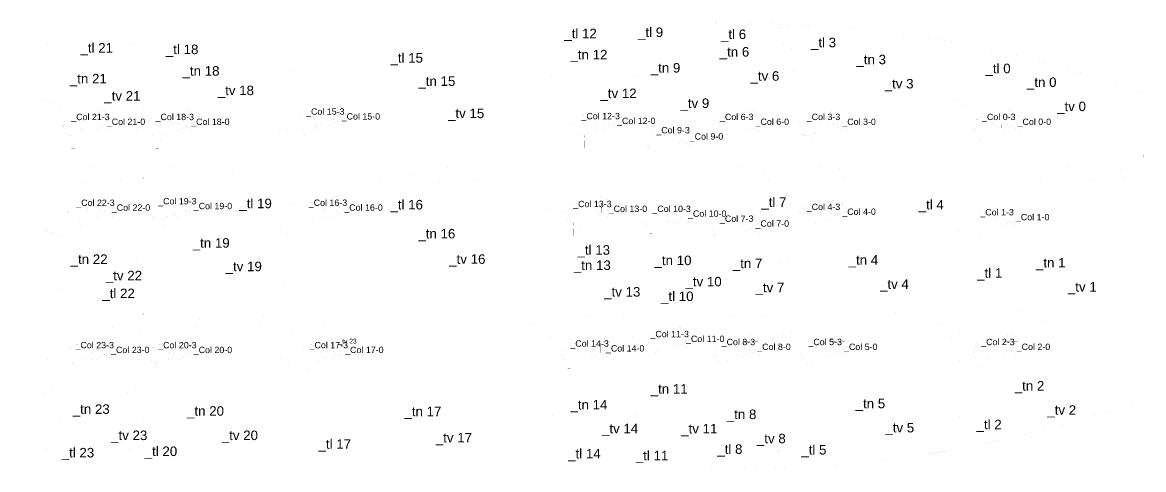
# Model space of a CAD drawing. Extents: x -36376 to 91054, y 83872 to 112073.
# Drawn here: x 20393 to 91054, y 83872 to 112073 of the extents above; entities that cross this region are included whole.
import ezdxf

# ---------------------------------------------------------------- set-up
doc = ezdxf.new("R2010")
doc.units = 0
doc.header["$MEASUREMENT"] = 0
doc.layers.add('Control objects', color=20, linetype='CONTINUOUS')
doc.layers.add('Omriss tanker', color=20, linetype='CONTINUOUS')
doc.styles.add('ARIAL', font='ARIAL.TTF', dxfattribs={"height": 12})

msp = doc.modelspace()

# ---------------------------------------------------------------- linework, layer by layer
at = {"layer": 'Control objects', "color": 42, "linetype": 'Continuous'}
for points in [[(40079, 105875, 1.21, 1.21, 0), (40079, 106503, 1.21, 1.21, 0), (39692, 106503, 1.21, 1.21, -0.884677), (40557, 106503, 1.21, 1.21, 0), (40170, 106503, 1.21, 1.21, 0), (40170, 105875, 1.21, 1.21, 0), (40770, 106199, 0, 0, 0), (40770, 105502, 1.21, 1.21, 0), (40125, 105850, 1.21, 1.21, 0), (39479, 105502, 0, 0, 0), (39479, 106199, 1.21, 1.21, 0)], [(25276, 105534, 1.21, 1.21, 0), (25276, 106163, 1.21, 1.21, 0), (24889, 106163, 1.21, 1.21, -0.884677), (25754, 106163, 1.21, 1.21, 0), (25367, 106163, 1.21, 1.21, 0), (25367, 105534, 1.21, 1.21, 0), (25967, 105858, 0, 0, 0), (25967, 105161, 1.21, 1.21, 0), (25322, 105510, 1.21, 1.21, 0), (24676, 105161, 0, 0, 0), (24676, 105858, 1.21, 1.21, 0)], [(30592, 105534, 1.21, 1.21, 0), (30592, 106163, 1.21, 1.21, 0), (30205, 106163, 1.21, 1.21, -0.884677), (31070, 106163, 1.21, 1.21, 0), (30683, 106163, 1.21, 1.21, 0), (30683, 105534, 1.21, 1.21, 0), (31283, 105858, 0, 0, 0), (31283, 105161, 1.21, 1.21, 0), (30637, 105510, 1.21, 1.21, 0), (29992, 105161, 0, 0, 0), (29992, 105858, 1.21, 1.21, 0)], [(57434, 105590, 1.21, 1.21, 0), (57434, 106218, 1.21, 1.21, 0), (57047, 106218, 1.21, 1.21, -0.884677), (57912, 106218, 1.21, 1.21, 0), (57525, 106218, 1.21, 1.21, 0), (57525, 105590, 1.21, 1.21, 0), (58125, 105914, 0, 0, 0), (58125, 105217, 1.21, 1.21, 0), (57479, 105566, 1.21, 1.21, 0), (56834, 105217, 0, 0, 0), (56834, 105914, 1.21, 1.21, 0)], [(66163, 105537, 1.21, 1.21, 0), (66163, 106165, 1.21, 1.21, 0), (65776, 106165, 1.21, 1.21, -0.884677), (66641, 106165, 1.21, 1.21, 0), (66254, 106165, 1.21, 1.21, 0), (66254, 105537, 1.21, 1.21, 0), (66854, 105861, 0, 0, 0), (66854, 105164, 1.21, 1.21, 0), (66209, 105512, 1.21, 1.21, 0), (65563, 105164, 0, 0, 0), (65563, 105861, 1.21, 1.21, 0)], [(71633, 105537, 1.21, 1.21, 0), (71633, 106165, 1.21, 1.21, 0), (71246, 106165, 1.21, 1.21, -0.884677), (72111, 106165, 1.21, 1.21, 0), (71724, 106165, 1.21, 1.21, 0), (71724, 105537, 1.21, 1.21, 0), (72324, 105861, 0, 0, 0), (72324, 105164, 1.21, 1.21, 0), (71679, 105512, 1.21, 1.21, 0), (71033, 105164, 0, 0, 0), (71033, 105861, 1.21, 1.21, 0)], [(82679, 105537, 1.21, 1.21, 0), (82679, 106165, 1.21, 1.21, 0), (82292, 106165, 1.21, 1.21, -0.884677), (83157, 106165, 1.21, 1.21, 0), (82770, 106165, 1.21, 1.21, 0), (82770, 105537, 1.21, 1.21, 0), (83370, 105861, 0, 0, 0), (83370, 105164, 1.21, 1.21, 0), (82724, 105512, 1.21, 1.21, 0), (82079, 105164, 0, 0, 0), (82079, 105861, 1.21, 1.21, 0)], [(62019, 104610, 1.21, 1.21, 0), (62019, 105238, 1.21, 1.21, 0), (61631, 105238, 1.21, 1.21, -0.884677), (62496, 105238, 1.21, 1.21, 0), (62109, 105238, 1.21, 1.21, 0), (62109, 104610, 1.21, 1.21, 0), (62709, 104934, 0, 0, 0), (62709, 104237, 1.21, 1.21, 0), (62064, 104585, 1.21, 1.21, 0), (61418, 104237, 0, 0, 0), (61418, 104934, 1.21, 1.21, 0)], [(25592, 100124, 1.21, 1.21, 0), (25592, 100752, 1.21, 1.21, 0), (25205, 100752, 1.21, 1.21, -0.884677), (26070, 100752, 1.21, 1.21, 0), (25682, 100752, 1.21, 1.21, 0), (25682, 100124, 1.21, 1.21, 0), (26283, 100448, 0, 0, 0), (26283, 99751, 1.21, 1.21, 0), (25637, 100100, 1.21, 1.21, 0), (24992, 99751, 0, 0, 0), (24992, 100448, 1.21, 1.21, 0)], [(30756, 100221, 1.21, 1.21, 0), (30756, 100849, 1.21, 1.21, 0), (30369, 100849, 1.21, 1.21, -0.884677), (31234, 100849, 1.21, 1.21, 0), (30847, 100849, 1.21, 1.21, 0), (30847, 100221, 1.21, 1.21, 0), (31447, 100545, 0, 0, 0), (31447, 99848, 1.21, 1.21, 0), (30801, 100197, 1.21, 1.21, 0), (30156, 99848, 0, 0, 0), (30156, 100545, 1.21, 1.21, 0)], [(40246, 100127, 1.21, 1.21, 0), (40246, 100756, 1.21, 1.21, 0), (39859, 100756, 1.21, 1.21, -0.884677), (40724, 100756, 1.21, 1.21, 0), (40336, 100756, 1.21, 1.21, 0), (40336, 100127, 1.21, 1.21, 0), (40937, 100451, 0, 0, 0), (40937, 99755, 1.21, 1.21, 0), (40291, 100103, 1.21, 1.21, 0), (39646, 99755, 0, 0, 0), (39646, 100451, 1.21, 1.21, 0)], [(56911, 100046, 1.21, 1.21, 0), (56911, 100675, 1.21, 1.21, 0), (56524, 100675, 1.21, 1.21, -0.884677), (57389, 100675, 1.21, 1.21, 0), (57001, 100675, 1.21, 1.21, 0), (57001, 100046, 1.21, 1.21, 0), (57602, 100370, 0, 0, 0), (57602, 99673, 1.21, 1.21, 0), (56956, 100022, 1.21, 1.21, 0), (56311, 99673, 0, 0, 0), (56311, 100370, 1.21, 1.21, 0)], [(61907, 99740, 1.21, 1.21, 0), (61907, 100369, 1.21, 1.21, 0), (61519, 100369, 1.21, 1.21, -0.884677), (62384, 100369, 1.21, 1.21, 0), (61997, 100369, 1.21, 1.21, 0), (61997, 99740, 1.21, 1.21, 0), (62597, 100064, 0, 0, 0), (62597, 99367, 1.21, 1.21, 0), (61952, 99716, 1.21, 1.21, 0), (61306, 99367, 0, 0, 0), (61306, 100064, 1.21, 1.21, 0)], [(71633, 99864, 1.21, 1.21, 0), (71633, 100492, 1.21, 1.21, 0), (71246, 100492, 1.21, 1.21, -0.884677), (72111, 100492, 1.21, 1.21, 0), (71724, 100492, 1.21, 1.21, 0), (71724, 99864, 1.21, 1.21, 0), (72324, 100188, 0, 0, 0), (72324, 99491, 1.21, 1.21, 0), (71679, 99839, 1.21, 1.21, 0), (71033, 99491, 0, 0, 0), (71033, 100188, 1.21, 1.21, 0)], [(82573, 99525, 1.21, 1.21, 0), (82573, 100153, 1.21, 1.21, 0), (82186, 100153, 1.21, 1.21, -0.884677), (83051, 100153, 1.21, 1.21, 0), (82664, 100153, 1.21, 1.21, 0), (82664, 99525, 1.21, 1.21, 0), (83264, 99849, 0, 0, 0), (83264, 99152, 1.21, 1.21, 0), (82619, 99500, 1.21, 1.21, 0), (81973, 99152, 0, 0, 0), (81973, 99849, 1.21, 1.21, 0)], [(66163, 99119, 1.21, 1.21, 0), (66163, 99747, 1.21, 1.21, 0), (65776, 99747, 1.21, 1.21, -0.884677), (66641, 99747, 1.21, 1.21, 0), (66254, 99747, 1.21, 1.21, 0), (66254, 99119, 1.21, 1.21, 0), (66854, 99443, 0, 0, 0), (66854, 98746, 1.21, 1.21, 0), (66209, 99094, 1.21, 1.21, 0), (65563, 98746, 0, 0, 0), (65563, 99443, 1.21, 1.21, 0)], [(61781, 91844, 1.21, 1.21, 0), (61781, 92472, 1.21, 1.21, 0), (61394, 92472, 1.21, 1.21, -0.884677), (62259, 92472, 1.21, 1.21, 0), (61872, 92472, 1.21, 1.21, 0), (61872, 91844, 1.21, 1.21, 0), (62472, 92168, 0, 0, 0), (62472, 91471, 1.21, 1.21, 0), (61826, 91820, 1.21, 1.21, 0), (61181, 91471, 0, 0, 0), (61181, 92168, 1.21, 1.21, 0)], [(25546, 91146, 1.21, 1.21, 0), (25546, 91775, 1.21, 1.21, 0), (25159, 91775, 1.21, 1.21, -0.884677), (26024, 91775, 1.21, 1.21, 0), (25637, 91775, 1.21, 1.21, 0), (25637, 91146, 1.21, 1.21, 0), (26237, 91470, 0, 0, 0), (26237, 90773, 1.21, 1.21, 0), (25591, 91122, 1.21, 1.21, 0), (24946, 90773, 0, 0, 0), (24946, 91470, 1.21, 1.21, 0)], [(30756, 91146, 1.21, 1.21, 0), (30756, 91775, 1.21, 1.21, 0), (30369, 91775, 1.21, 1.21, -0.884677), (31234, 91775, 1.21, 1.21, 0), (30847, 91775, 1.21, 1.21, 0), (30847, 91146, 1.21, 1.21, 0), (31447, 91470, 0, 0, 0), (31447, 90773, 1.21, 1.21, 0), (30801, 91122, 1.21, 1.21, 0), (30156, 90773, 0, 0, 0), (30156, 91470, 1.21, 1.21, 0)], [(40298, 91146, 1.21, 1.21, 0), (40298, 91775, 1.21, 1.21, 0), (39911, 91775, 1.21, 1.21, -0.884677), (40776, 91775, 1.21, 1.21, 0), (40389, 91775, 1.21, 1.21, 0), (40389, 91146, 1.21, 1.21, 0), (40989, 91470, 0, 0, 0), (40989, 90773, 1.21, 1.21, 0), (40343, 91122, 1.21, 1.21, 0), (39698, 90773, 0, 0, 0), (39698, 91470, 1.21, 1.21, 0)], [(56736, 91247, 1.21, 1.21, 0), (56736, 91875, 1.21, 1.21, 0), (56349, 91875, 1.21, 1.21, -0.884677), (57214, 91875, 1.21, 1.21, 0), (56827, 91875, 1.21, 1.21, 0), (56827, 91247, 1.21, 1.21, 0), (57427, 91571, 0, 0, 0), (57427, 90874, 1.21, 1.21, 0), (56782, 91222, 1.21, 1.21, 0), (56136, 90874, 0, 0, 0), (56136, 91571, 1.21, 1.21, 0)], [(66269, 91343, 1.21, 1.21, 0), (66269, 91971, 1.21, 1.21, 0), (65882, 91971, 1.21, 1.21, -0.884677), (66747, 91971, 1.21, 1.21, 0), (66360, 91971, 1.21, 1.21, 0), (66360, 91343, 1.21, 1.21, 0), (66960, 91667, 0, 0, 0), (66960, 90970, 1.21, 1.21, 0), (66314, 91318, 1.21, 1.21, 0), (65669, 90970, 0, 0, 0), (65669, 91667, 1.21, 1.21, 0)], [(71739, 91343, 1.21, 1.21, 0), (71739, 91971, 1.21, 1.21, 0), (71352, 91971, 1.21, 1.21, -0.884677), (72217, 91971, 1.21, 1.21, 0), (71830, 91971, 1.21, 1.21, 0), (71830, 91343, 1.21, 1.21, 0), (72430, 91667, 0, 0, 0), (72430, 90970, 1.21, 1.21, 0), (71784, 91318, 1.21, 1.21, 0), (71139, 90970, 0, 0, 0), (71139, 91667, 1.21, 1.21, 0)], [(82626, 91343, 1.21, 1.21, 0), (82626, 91971, 1.21, 1.21, 0), (82239, 91971, 1.21, 1.21, -0.884677), (83104, 91971, 1.21, 1.21, 0), (82717, 91971, 1.21, 1.21, 0), (82717, 91343, 1.21, 1.21, 0), (83317, 91667, 0, 0, 0), (83317, 90970, 1.21, 1.21, 0), (82672, 91318, 1.21, 1.21, 0), (82026, 90970, 0, 0, 0), (82026, 91667, 1.21, 1.21, 0)]]:
    msp.add_lwpolyline(points, format="xyseb", close=True, dxfattribs=at)
at = {"layer": 'Control objects', "linetype": 'Continuous', "const_width": 0.9}
for points in [[(24676, 105404), (24676, 105616), (24537, 105616), (24325, 105793), (24325, 105616), (24185, 105616, 1.926208), (23470, 104904), (23470, 104767), (23292, 104555), (23470, 104555), (23470, 104100), (23681, 104100), (23681, 104553), (23857, 104553), (23681, 104766), (23681, 104903, 0.315826), (24185, 105404), (24323, 105404), (24323, 105228), (24535, 105404)], [(29992, 105404), (29992, 105616), (29853, 105616), (29641, 105793), (29641, 105616), (29501, 105616, 1.926208), (28786, 104904), (28786, 104767), (28608, 104555), (28786, 104555), (28786, 104100), (28997, 104100), (28997, 104553), (29173, 104553), (28997, 104766), (28997, 104903, 0.315826), (29501, 105404), (29639, 105404), (29639, 105228), (29851, 105404)], [(39479, 105744), (39479, 105956), (39340, 105956), (39128, 106133), (39128, 105956), (38988, 105956, 1.926208), (38273, 105244), (38273, 105108), (38095, 104895), (38273, 104895), (38273, 104441), (38484, 104441), (38484, 104894), (38660, 104894), (38484, 105106), (38484, 105243, 0.315826), (38988, 105744), (39126, 105744), (39126, 105569), (39338, 105744)], [(56834, 105460), (56834, 105671), (56695, 105671), (56482, 105849), (56482, 105671), (56343, 105671, 1.926208), (55628, 104959), (55628, 104823), (55450, 104611), (55628, 104611), (55628, 104156), (55839, 104156), (55839, 104609), (56015, 104609), (55839, 104822), (55839, 104959, 0.315826), (56343, 105460), (56481, 105460), (56481, 105284), (56693, 105460)], [(65563, 105407), (65563, 105618), (65424, 105618), (65212, 105796), (65212, 105618), (65072, 105618, 1.926208), (64357, 104906), (64357, 104770), (64179, 104558), (64357, 104558), (64357, 104103), (64568, 104103), (64568, 104556), (64744, 104556), (64568, 104768), (64568, 104906, 0.315826), (65072, 105407), (65210, 105407), (65210, 105231), (65422, 105407)], [(71033, 105407), (71033, 105618), (70894, 105618), (70682, 105796), (70682, 105618), (70542, 105618, 1.926208), (69827, 104906), (69827, 104770), (69649, 104558), (69827, 104558), (69827, 104103), (70038, 104103), (70038, 104556), (70214, 104556), (70038, 104768), (70038, 104906, 0.315826), (70542, 105407), (70680, 105407), (70680, 105231), (70892, 105407)], [(82079, 105407), (82079, 105618), (81940, 105618), (81727, 105796), (81727, 105618), (81588, 105618, 1.926208), (80873, 104906), (80873, 104770), (80695, 104558), (80873, 104558), (80873, 104103), (81084, 104103), (81084, 104556), (81260, 104556), (81084, 104768), (81084, 104906, 0.315826), (81588, 105407), (81726, 105407), (81726, 105231), (81938, 105407)], [(61418, 104480), (61418, 104691), (61279, 104691), (61067, 104869), (61067, 104691), (60928, 104691, 1.926208), (60212, 103979), (60212, 103843), (60035, 103631), (60212, 103631), (60212, 103176), (60424, 103176), (60424, 103629), (60599, 103629), (60424, 103841), (60424, 103979, 0.315826), (60928, 104480), (61065, 104480), (61065, 104304), (61278, 104480)], [(24992, 99994), (24992, 100205), (24852, 100205), (24640, 100383), (24640, 100205), (24501, 100205, 1.926208), (23785, 99493), (23785, 99357), (23608, 99145), (23785, 99145), (23785, 98690), (23997, 98690), (23997, 99143), (24172, 99143), (23997, 99355), (23997, 99493, 0.315826), (24501, 99994), (24638, 99994), (24638, 99818), (24851, 99994)], [(30156, 100091), (30156, 100303), (30017, 100303), (29804, 100480), (29804, 100303), (29665, 100303, 1.926208), (28950, 99590), (28950, 99454), (28772, 99242), (28950, 99242), (28950, 98787), (29161, 98787), (29161, 99240), (29337, 99240), (29161, 99453), (29161, 99590, 0.315826), (29665, 100091), (29803, 100091), (29803, 99915), (30015, 100091)], [(39646, 99997), (39646, 100209), (39506, 100209), (39294, 100386), (39294, 100209), (39155, 100209, 1.926208), (38439, 99497), (38439, 99360), (38262, 99148), (38439, 99148), (38439, 98693), (38651, 98693), (38651, 99146), (38826, 99146), (38651, 99359), (38651, 99496, 0.315826), (39155, 99997), (39292, 99997), (39292, 99822), (39505, 99997)], [(56311, 99916), (56311, 100128), (56171, 100128), (55959, 100305), (55959, 100128), (55820, 100128, 1.926208), (55104, 99416), (55104, 99279), (54927, 99067), (55104, 99067), (55104, 98612), (55316, 98612), (55316, 99065), (55491, 99065), (55316, 99278), (55316, 99415, 0.315826), (55820, 99916), (55957, 99916), (55957, 99741), (56170, 99916)], [(71033, 99734), (71033, 99945), (70894, 99945), (70682, 100123), (70682, 99945), (70542, 99945, 1.926208), (69827, 99233), (69827, 99097), (69649, 98885), (69827, 98885), (69827, 98430), (70038, 98430), (70038, 98883), (70214, 98883), (70038, 99095), (70038, 99233, 0.315826), (70542, 99734), (70680, 99734), (70680, 99558), (70892, 99734)], [(61306, 99610), (61306, 99822), (61167, 99822), (60955, 99999), (60955, 99822), (60816, 99822, 1.926208), (60100, 99110), (60100, 98973), (59923, 98761), (60100, 98761), (60100, 98306), (60312, 98306), (60312, 98759), (60487, 98759), (60312, 98972), (60312, 99109, 0.315826), (60816, 99610), (60953, 99610), (60953, 99434), (61165, 99610)], [(65563, 98988), (65563, 99200), (65424, 99200), (65212, 99377), (65212, 99200), (65072, 99200, 1.926208), (64357, 98488), (64357, 98352), (64179, 98139), (64357, 98139), (64357, 97685), (64568, 97685), (64568, 98137), (64744, 98137), (64568, 98350), (64568, 98487, 0.315826), (65072, 98988), (65210, 98988), (65210, 98813), (65422, 98988)], [(81973, 99394), (81973, 99606), (81834, 99606), (81622, 99783), (81622, 99606), (81482, 99606, 1.926208), (80767, 98894), (80767, 98758), (80589, 98545), (80767, 98545), (80767, 98091), (80978, 98091), (80978, 98544), (81154, 98544), (80978, 98756), (80978, 98893, 0.315826), (81482, 99394), (81620, 99394), (81620, 99219), (81832, 99394)], [(61181, 91714), (61181, 91926), (61042, 91926), (60829, 92103), (60829, 91926), (60690, 91926, 1.926208), (59975, 91213), (59975, 91077), (59797, 90865), (59975, 90865), (59975, 90410), (60186, 90410), (60186, 90863), (60362, 90863), (60186, 91076), (60186, 91213, 0.315826), (60690, 91714), (60828, 91714), (60828, 91538), (61040, 91714)], [(65669, 91212), (65669, 91424), (65530, 91424), (65317, 91601), (65317, 91424), (65178, 91424, 1.926208), (64463, 90712), (64463, 90576), (64285, 90363), (64463, 90363), (64463, 89909), (64674, 89909), (64674, 90361), (64850, 90361), (64674, 90574), (64674, 90711, 0.315826), (65178, 91212), (65316, 91212), (65316, 91037), (65528, 91212)], [(71139, 91212), (71139, 91424), (71000, 91424), (70787, 91601), (70787, 91424), (70648, 91424, 1.926208), (69933, 90712), (69933, 90576), (69755, 90363), (69933, 90363), (69933, 89909), (70144, 89909), (70144, 90361), (70320, 90361), (70144, 90574), (70144, 90711, 0.315826), (70648, 91212), (70786, 91212), (70786, 91037), (70998, 91212)], [(82026, 91212), (82026, 91424), (81887, 91424), (81675, 91601), (81675, 91424), (81535, 91424, 1.926208), (80820, 90712), (80820, 90576), (80642, 90363), (80820, 90363), (80820, 89909), (81031, 89909), (81031, 90361), (81207, 90361), (81031, 90574), (81031, 90711, 0.315826), (81535, 91212), (81673, 91212), (81673, 91037), (81885, 91212)], [(24946, 91016), (24946, 91228), (24807, 91228), (24594, 91405), (24594, 91228), (24455, 91228, 1.926208), (23740, 90516), (23740, 90379), (23562, 90167), (23740, 90167), (23740, 89712), (23951, 89712), (23951, 90165), (24127, 90165), (23951, 90378), (23951, 90515, 0.315826), (24455, 91016), (24593, 91016), (24593, 90841), (24805, 91016)], [(30156, 91016), (30156, 91228), (30017, 91228), (29804, 91405), (29804, 91228), (29665, 91228, 1.926208), (28950, 90516), (28950, 90379), (28772, 90167), (28950, 90167), (28950, 89712), (29161, 89712), (29161, 90165), (29337, 90165), (29161, 90378), (29161, 90515, 0.315826), (29665, 91016), (29803, 91016), (29803, 90841), (30015, 91016)], [(39698, 91016), (39698, 91228), (39559, 91228), (39346, 91405), (39346, 91228), (39207, 91228, 1.926208), (38492, 90516), (38492, 90379), (38314, 90167), (38492, 90167), (38492, 89712), (38703, 89712), (38703, 90165), (38879, 90165), (38703, 90378), (38703, 90515, 0.315826), (39207, 91016), (39345, 91016), (39345, 90841), (39557, 91016)], [(56136, 91117), (56136, 91328), (55997, 91328), (55785, 91506), (55785, 91328), (55646, 91328, 1.926208), (54930, 90616), (54930, 90480), (54752, 90268), (54930, 90268), (54930, 89813), (55142, 89813), (55142, 90266), (55317, 90266), (55142, 90478), (55142, 90616, 0.315826), (55646, 91117), (55783, 91117), (55783, 90941), (55995, 91117)]]:
    msp.add_lwpolyline(points, format="xyb", close=True, dxfattribs=at)
at = {"layer": 'Control objects', "linetype": 'Continuous'}
for points, const_width in [([(23576, 104100), (23576, 102738)], 0.6), ([(28891, 104100), (28891, 102738)], 0.6), ([(38379, 104441), (38379, 103079)], 0.6), ([(55733, 104156), (55733, 102794)], 0.6), ([(64463, 104103), (64463, 102741)], 0.6), ([(69933, 104103), (69933, 102741)], 0.6), ([(80978, 104103), (80978, 102741)], 0.6), ([(60318, 103176), (60318, 102495)], 0.6), ([(23891, 98690), (23891, 97328)], 0.6), ([(29055, 98787), (29055, 97425)], 0.6), ([(38545, 98693), (38545, 97332)], 0.6), ([(55210, 98612), (55210, 97251)], 0.6), ([(60206, 98306), (60206, 97625)], 0.3), ([(69933, 98430), (69933, 97068)], 0.6), ([(64463, 97685), (64463, 96323)], 0.6), ([(80873, 98091), (80873, 96729)], 0.6), ([(55036, 89813), (55036, 88451)], 0.6), ([(60080, 90410), (60080, 89592)], 0.6), ([(64568, 89909), (64568, 88547)], 0.6), ([(70038, 89909), (70038, 88547)], 0.6), ([(80926, 89909), (80926, 88547)], 0.6), ([(23845, 89712), (23845, 88351)], 0.6), ([(29055, 89712), (29055, 88351)], 0.6), ([(38597, 89712), (38597, 88351)], 0.6)]:
    msp.add_lwpolyline(points, close=True, dxfattribs=dict(at, const_width=const_width))
at = {"layer": 'Omriss tanker', "linetype": 'Continuous', "const_width": 0.3}
for points in [[(19313, 103097), (20648, 103097), (21248, 101947), (22818, 101947), (22818, 103197), (21668, 103747), (21668, 104972), (22818, 105522), (22818, 106747), (21668, 107297), (21668, 108522), (22818, 109072), (22818, 110297), (21668, 110847), (21668, 112072), (21668, 112072), (4618, 112072)], [(19313, 92847), (20648, 92847), (21248, 93997), (22818, 93997), (22818, 95147), (21668, 95697), (21668, 96847), (22818, 97397), (22818, 98260), (22818, 98547), (21668, 99097), (21668, 100247), (22818, 100797), (22818, 101947), (22818, 101947), (21248, 101947), (20648, 103097), (19313, 103097)], [(59861, 101947), (58488, 101947), (57888, 103097), (56553, 103097), (55953, 101947), (54618, 101947), (54618, 100797), (53468, 100247), (53468, 99097), (54618, 98547), (54618, 97397), (53468, 96847), (53468, 95697), (54618, 95147), (54618, 93997), (55953, 93997), (56553, 92847), (57888, 92847), (58488, 93997), (59828, 93997), (59828, 95132), (58678, 95697), (58678, 96847), (59828, 97347), (59828, 98547), (58678, 99097), (58678, 100247), (59828, 100797), (59823, 101947)]]:
    msp.add_lwpolyline(points, dxfattribs=at)
for points in [[(26878, 112072), (21668, 112072), (21668, 110847), (22818, 110297), (22818, 109072), (21668, 108522), (21668, 107297), (22818, 106747), (22818, 105522), (21668, 104972), (21668, 103747), (22818, 103197), (22818, 101947), (24153, 101947), (24753, 103097), (26088, 103097), (26688, 101947), (28023, 101947), (28028, 103197), (26878, 103747), (26878, 104972), (28028, 105522), (28028, 106747), (26878, 107297), (26878, 108522), (28028, 109072), (28028, 110297), (26878, 110847)], [(36418, 112072), (26878, 112072), (26878, 110847), (28028, 110297), (28028, 109072), (26878, 108522), (26878, 107297), (28028, 106747), (28028, 105522), (26878, 104972), (26878, 103747), (28028, 103197), (28023, 101947), (29363, 101947), (29963, 103097), (31298, 103097), (31898, 101947), (33233, 101947), (33833, 103097), (35168, 103097), (35768, 101947), (37568, 101947), (37568, 103197), (36418, 103747), (36418, 104972), (37568, 105522), (37568, 106747), (36418, 107297), (36418, 108522), (37568, 109072), (37568, 110297), (36418, 110847)], [(53468, 112072), (36418, 112072), (36418, 110847), (37568, 110297), (37568, 109072), (36418, 108522), (36418, 107297), (37568, 106747), (37568, 105522), (36418, 104972), (36418, 103747), (37568, 103197), (37568, 101947), (38903, 101947), (39503, 103097), (40838, 103097), (41438, 101947), (42773, 101947), (43373, 103097), (44708, 103097), (45308, 101947), (46643, 101947), (47243, 103097), (48578, 103097), (49178, 101947), (50513, 101947), (51113, 103097), (52448, 103097), (53048, 101947), (54618, 101947), (54618, 103197), (53468, 103747), (53468, 104972), (54618, 105522), (54618, 106747), (53468, 107297), (53468, 108522), (54618, 109072), (54618, 110297), (53468, 110847), (53468, 112072)], [(58678, 112072), (57798, 112072), (56263, 112072), (54749, 112072), (53468, 112072), (53468, 110847), (54618, 110297), (54618, 109072), (53468, 108522), (53468, 107297), (54618, 106747), (54618, 105522), (53468, 104972), (53468, 103747), (54618, 103197), (54618, 101947), (55953, 101947), (56553, 103097), (57888, 103097), (58488, 101947), (59823, 101947), (59828, 103197), (58678, 103747), (58678, 104972), (59828, 105522), (59828, 106747), (58678, 107297), (58678, 108522), (59828, 109072), (59828, 110297), (58678, 110847), (58678, 112072)], [(63134, 112072), (58678, 112072), (58678, 110847), (59828, 110297), (59828, 109072), (58678, 108522), (58678, 107297), (59828, 106747), (59828, 105522), (58678, 104972), (58678, 103747), (59828, 103197), (59823, 101947), (63134, 101947), (63134, 112072)], [(68075, 111966), (67620, 111984), (66735, 112011), (65851, 112038), (64979, 112055), (63705, 112072), (63705, 112072), (63705, 101950), (65005, 101950), (65605, 103100), (66905, 103100), (67505, 101950), (69175, 101950), (69175, 103200), (68025, 103750), (68025, 104975), (69175, 105525), (69175, 106750), (68025, 107300), (68025, 108525), (69175, 109075), (69175, 110300), (68025, 110850), (68075, 111966)], [(80115, 110613), (79221, 110785), (78042, 110993), (76854, 111181), (75692, 111346), (73988, 111555), (72279, 111716), (71107, 111804), (70511, 111845), (69864, 111882), (69045, 111924), (68075, 111966), (68025, 110850), (69175, 110300), (69175, 109075), (68025, 108525), (68025, 107300), (69175, 106750), (69175, 105525), (68025, 104975), (68025, 103750), (69175, 103200), (69175, 101950), (70175, 101950), (70725, 103100), (71775, 103100), (72325, 101950), (73375, 101950), (73925, 103100), (74975, 103100), (75525, 101950), (76575, 101950), (77125, 103100), (78175, 103100), (78725, 101950), (80115, 101950), (80115, 103200), (78965, 103750), (78965, 104975), (80115, 105525), (80115, 106750), (78965, 107300), (78965, 108525), (80115, 109075), (80115, 110613)], [(91039, 107692), (90504, 107867), (89350, 108226), (88763, 108400), (87552, 108752), (86928, 108930), (86280, 109109), (85632, 109289), (85017, 109453), (84401, 109617), (83221, 109918), (82646, 110055), (81504, 110319), (80958, 110445), (80115, 110613), (80115, 109075), (78965, 108525), (78965, 107300), (80115, 106750), (80115, 105525), (78965, 104975), (78965, 103750), (80115, 103200), (80115, 101950), (81215, 101950), (81765, 103100), (82865, 103100), (83415, 101950), (84515, 101950), (85065, 103100), (86165, 103100), (86715, 101950), (87815, 101950), (88365, 103100), (89465, 103100), (90015, 101950), (91054, 101950), (91039, 107692)], [(28023, 101947), (26688, 101947), (26088, 103097), (24753, 103097), (24153, 101947), (22818, 101947), (22818, 100797), (21668, 100247), (21668, 99097), (22818, 98552), (22818, 97397), (21668, 96847), (21668, 95697), (22818, 95147), (22818, 93997), (24153, 93997), (24753, 92847), (26088, 92847), (26688, 93997), (28028, 93997), (28028, 95147), (26878, 95697), (26878, 96847), (28028, 97347), (28028, 98547), (26878, 99097), (26878, 100247), (28028, 100797), (28028, 101947)], [(37568, 101947), (35768, 101947), (35168, 103097), (33833, 103097), (33233, 101947), (31898, 101947), (31298, 103097), (29963, 103097), (29363, 101947), (28028, 101947), (28028, 100797), (26878, 100247), (26878, 99097), (28028, 98547), (28028, 97397), (26878, 96847), (26878, 95697), (28028, 95147), (28028, 93997), (29363, 93997), (29963, 92847), (31298, 92847), (31898, 93997), (33233, 93997), (33833, 92847), (35168, 92847), (35768, 93997), (37568, 93997), (37568, 95147), (36418, 95697), (36418, 96847), (37568, 97347), (37568, 98547), (36418, 99097), (36418, 100247), (37568, 100797), (37568, 101947)], [(54618, 101947), (53048, 101947), (52448, 103097), (51113, 103097), (50513, 101947), (49178, 101947), (48578, 103097), (47243, 103097), (46643, 101947), (45308, 101947), (44708, 103097), (43373, 103097), (42773, 101947), (41438, 101947), (40838, 103097), (39503, 103097), (38903, 101947), (37568, 101947), (37568, 100797), (36418, 100247), (36418, 99097), (37568, 98547), (37568, 97347), (36418, 96847), (36418, 95697), (37568, 95147), (37568, 93997), (38903, 93997), (39503, 92847), (40838, 92847), (41438, 93997), (42773, 93997), (43373, 92847), (44708, 92847), (45308, 93997), (46643, 93997), (47243, 92847), (48578, 92847), (49178, 93997), (50513, 93997), (51113, 92847), (52448, 92847), (53048, 93997), (54618, 93997), (54618, 95147), (53468, 95697), (53468, 96847), (54618, 97397), (54618, 98547), (53468, 99097), (53468, 100247), (54618, 100797)], [(69175, 101950), (67505, 101950), (66905, 103100), (65605, 103100), (65005, 101950), (63705, 101950), (63705, 94000), (65005, 94000), (65605, 92850), (66905, 92850), (67505, 94000), (69175, 94000), (69175, 95150), (68025, 95700), (68025, 96850), (69175, 97400), (69175, 98550), (68025, 99100), (68025, 100250), (69175, 100800), (69175, 101950)], [(80115, 101950), (78725, 101950), (78175, 103100), (77125, 103100), (76575, 101950), (75525, 101950), (74975, 103100), (73925, 103100), (73375, 101950), (72325, 101950), (71775, 103100), (70725, 103100), (70175, 101950), (69175, 101950), (69175, 100800), (68025, 100250), (68025, 99100), (69175, 98550), (69175, 97400), (68025, 96850), (68025, 95700), (69175, 95150), (69175, 94000), (70175, 94000), (70725, 92850), (71775, 92850), (72325, 94000), (73375, 94000), (73925, 92850), (74975, 92850), (75525, 94000), (76575, 94000), (77125, 92850), (78175, 92850), (78725, 94000), (80115, 94000), (80115, 95150), (78965, 95700), (78965, 96850), (80115, 97400), (80115, 98550), (78965, 99100), (78965, 100250), (80115, 100800), (80115, 101950)], [(91054, 101950), (90015, 101950), (89465, 103100), (88365, 103100), (87815, 101950), (86715, 101950), (86165, 103100), (85065, 103100), (84515, 101950), (83415, 101950), (82865, 103100), (81765, 103100), (81238, 101950), (80115, 101950), (80115, 100800), (78965, 100250), (78965, 99100), (80115, 98550), (80115, 97400), (78965, 96850), (78965, 95700), (80115, 95150), (80115, 94000), (81238, 94000), (81765, 92850), (82865, 92850), (83415, 94000), (84515, 94000), (85065, 92850), (86165, 92850), (86715, 94000), (87815, 94000), (88365, 92850), (89465, 92850), (90015, 94000), (91050, 94000)], [(63134, 101947), (59823, 101947), (59828, 100797), (58678, 100247), (58678, 99097), (59828, 98547), (59828, 97347), (58678, 96847), (58678, 95697), (59828, 95132), (59828, 93997), (63134, 93997), (63134, 101947)], [(22863, 93997), (21248, 93997), (20648, 92847), (19313, 92847), (18713, 93997), (17378, 93997), (16778, 92847), (15443, 92847), (14843, 93997), (13508, 93997), (12908, 92847), (11573, 92847), (10973, 93997), (9638, 93997), (9038, 92847), (7703, 92847), (7103, 93997), (5768, 93997), (5768, 92747), (4618, 92197), (4618, 90972), (5768, 90422), (5768, 89197), (4618, 88647), (4618, 87422), (5768, 86872), (5768, 85647), (4618, 85097), (4618, 83872), (21668, 83872), (21668, 85097), (22818, 85647), (22818, 86872), (21668, 87422), (21668, 88647), (22818, 89197), (22818, 90422), (21668, 90972), (21668, 92197), (22818, 92747), (22818, 93997)], [(28023, 93997), (26688, 93997), (26088, 92847), (24753, 92847), (24153, 93997), (22818, 93997), (22818, 92747), (21668, 92197), (21668, 90972), (22818, 90422), (22818, 89197), (21668, 88647), (21668, 87422), (22818, 86872), (22818, 85647), (21668, 85097), (21668, 83872), (26878, 83872), (26878, 85097), (28028, 85647), (28028, 86872), (26878, 87422), (26878, 88647), (28028, 89197), (28028, 90422), (26878, 90972), (26878, 92197), (28028, 92747), (28023, 93997)], [(37568, 93997), (35768, 93997), (35168, 92847), (33833, 92847), (33233, 93997), (31898, 93997), (31357, 92960), (31298, 92847), (29963, 92847), (29363, 93997), (28028, 93997), (28028, 92747), (26878, 92197), (26878, 90972), (28028, 90422), (28028, 89197), (26878, 88647), (26878, 87422), (28028, 86872), (28028, 85647), (26878, 85097), (26878, 83872), (36418, 83872), (36418, 85097), (37568, 85647), (37568, 86872), (36418, 87422), (36418, 88647), (37568, 89197), (37568, 90422), (36418, 90972), (36418, 92197), (37568, 92747), (37568, 93997)], [(53468, 83873), (53468, 85097), (54618, 85647), (54618, 86872), (53468, 87422), (53468, 88647), (54618, 89197), (54618, 90422), (53468, 90972), (53468, 92197), (54618, 92747), (54618, 93997), (53048, 93997), (52448, 92847), (51113, 92847), (50513, 93997), (49178, 93997), (48578, 92847), (47243, 92847), (46643, 93997), (45308, 93997), (44708, 92847), (43373, 92847), (42773, 93997), (41438, 93997), (40838, 92847), (39503, 92847), (38903, 93997), (37568, 93997), (37568, 92747), (36418, 92197), (36418, 90972), (37568, 90422), (37568, 89197), (36418, 88647), (36418, 87422), (37568, 86872), (37568, 85647), (36418, 85097), (36418, 83872)], [(59828, 93997), (58488, 93997), (57888, 92847), (56553, 92847), (55953, 93997), (54618, 93997), (54618, 92747), (53468, 92197), (53468, 90972), (54618, 90422), (54618, 89197), (53468, 88647), (53468, 87422), (54618, 86872), (54618, 85647), (53468, 85097), (53468, 83873), (58678, 83872), (58678, 85097), (59828, 85647), (59828, 86872), (58678, 87422), (58678, 88647), (59828, 89197), (59828, 90422), (58678, 90972), (58678, 92197), (59828, 92747), (59828, 93997)], [(63134, 93997), (59828, 93997), (59828, 92747), (58678, 92197), (58678, 90972), (59828, 90422), (59828, 89197), (58678, 88647), (58678, 87422), (59828, 86872), (59828, 85647), (58678, 85097), (58678, 83872), (59279, 83873), (59938, 83873), (60663, 83873), (61409, 83873), (63134, 83873), (63134, 93997)], [(69175, 94000), (67505, 94000), (66905, 92850), (65605, 92850), (65005, 94000), (63705, 94000), (63705, 83876), (64156, 83886), (64876, 83903), (65902, 83920), (66786, 83947), (67420, 83966), (68012, 83988), (68025, 85100), (69175, 85650), (69175, 86875), (68025, 87425), (68025, 88650), (69175, 89200), (69175, 90425), (68025, 90975), (68025, 92200), (69175, 92750), (69175, 94000)], [(80115, 94000), (78725, 94000), (78175, 92850), (77125, 92850), (76575, 94000), (75525, 94000), (74975, 92850), (73925, 92850), (73375, 94000), (72325, 94000), (71775, 92850), (70725, 92850), (70175, 94000), (69175, 94000), (69175, 92750), (68025, 92200), (68025, 90975), (69175, 90425), (69175, 89200), (68025, 88650), (68025, 87425), (69175, 86875), (69175, 85650), (68025, 85100), (68012, 83988), (68912, 84025), (69915, 84076), (71157, 84154), (72329, 84242), (73472, 84347), (74603, 84469), (75337, 84535), (76316, 84688), (77494, 84865), (78692, 85065), (79271, 85173), (80102, 85327), (80102, 86875), (78965, 87425), (78965, 88650), (80115, 89200), (80115, 90425), (78965, 90975), (78965, 92200), (80115, 92750), (80115, 94000)], [(91050, 94000), (90015, 94000), (89465, 92850), (88365, 92850), (87815, 94000), (86715, 94000), (86165, 92850), (85065, 92850), (84515, 94000), (83415, 94000), (82865, 92850), (81765, 92850), (81238, 94000), (80115, 94000), (80115, 92750), (78965, 92200), (78965, 90975), (80115, 90425), (80115, 89200), (78965, 88650), (78965, 87425), (80115, 86875), (80115, 85329), (80987, 85513), (81554, 85639), (82696, 85903), (83536, 86097), (84452, 86341), (85682, 86670), (86778, 86973), (87789, 87253), (88814, 87558), (89977, 87912), (91050, 88253)]]:
    msp.add_lwpolyline(points, close=True, dxfattribs=at)

# ---------------------------------------------------------------- texts
at = {"layer": 'Control objects', "linetype": 'Continuous', "style": 'ARIAL'}
for s, height, p in [('_Col 21-3', 400, (23469, 105910)), ('_Col 21-0', 400, (25711, 105606)), ('_Col 18-3', 400, (28785, 105910)), ('_Col 18-0', 400, (31027, 105606)), ('_Col 15-3', 400, (38272, 106251)), ('_Col 15-0', 400, (40514, 105946)), ('_Col 12-3', 400, (55627, 105966)), ('_Col 12-0', 400, (57869, 105661)), ('_Col 6-3', 400, (64356, 105913)), ('_Col 6-0', 400, (66598, 105608)), ('_Col 3-3', 400, (69826, 105913)), ('_Col 3-0', 400, (72068, 105608)), ('_Col 0-3', 400, (80872, 105913)), ('_Col 0-0', 400, (83114, 105608)), ('_Col 9-3', 400, (60344, 105076)), ('_Col 9-0', 400, (62453, 104681)), ('_Col 22-3', 400, (23785, 100500)), ('_Col 22-0', 400, (26026, 100195)), ('_Col 19-3', 400, (28949, 100597)), ('_Col 19-0', 400, (31191, 100293)), ('_Col 16-3', 400, (38439, 100503)), ('_Col 16-0', 400, (40680, 100199)), ('_Col 13-3', 400, (55104, 100422)), ('_Col 13-0', 400, (57345, 100118)), ('_Col 10-3', 400, (60099, 100116)), ('_Col 4-3', 400, (69826, 100240)), ('_Col 4-0', 400, (72068, 99935)), ('_Col 10-0', 400, (62341, 99812)), ('_Col 7-3', 400, (64356, 99495)), ('_Col 1-3', 400, (80766, 99901)), ('_Col 1-0', 400, (83008, 99596)), ('_Col 7-0', 400, (66598, 99190)), ('_tn 19', 600, (31126, 97865)), ('_Col 11-3', 400, (59974, 92220)), ('_Col 23-3', 400, (23739, 91522)), ('_Col 20-3', 400, (28949, 91522)), ('_Col 17-3', 400, (38491, 91522)), ('_tv 23', 300, (40319, 91824)), ('_Col 14-3', 400, (54929, 91623)), ('_Col 11-0', 400, (62216, 91916)), ('_Col 8-3', 400, (64462, 91719)), ('_Col 5-3', 400, (69932, 91719)), ('_Col 2-3', 400, (80819, 91719)), ('_Col 23-0', 400, (25981, 91218)), ('_Col 20-0', 400, (31191, 91218)), ('_Col 17-0', 400, (40733, 91218)), ('_Col 14-0', 400, (57171, 91318)), ('_Col 8-0', 400, (66704, 91414)), ('_Col 5-0', 400, (72174, 91414)), ('_Col 2-0', 400, (83061, 91414))]:
    msp.add_text(s, height=height, dxfattribs=at).set_placement(p)
at = {"layer": 'Omriss tanker', "linetype": 'Continuous', "style": 'ARIAL'}
for s, p in [('_tl 12', (54545, 111076)), ('_tl 9', (59192, 111152)), ('_tl 6', (64422, 111024)), ('_tl 3', (70092, 110507)), ('_tl 21', (24053, 110169)), ('_tl 18', (29436, 110073)), ('_tn 12', (54935, 109740)), ('_tn 6', (64339, 109917)), ('_tl 15', (43587, 109537)), ('_tn 3', (72956, 109432)), ('_tn 21', (23381, 108225)), ('_tn 18', (30485, 108717)), ('_tn 9', (59994, 108911)), ('_tv 6', (66282, 108393)), ('_tl 0', (81091, 108869)), ('_tn 15', (45348, 108071)), ('_tv 3', (74740, 107908)), ('_tn 0', (83704, 108002)), ('_tv 21', (25552, 107141)), ('_tv 18', (32705, 107486)), ('_tv 12', (56822, 107300)), ('_tv 9', (61865, 106677)), ('_tv 0', (85607, 106477)), ('_tv 15', (47219, 106038)), ('_tl 7', (66961, 100437)), ('_tl 19', (34062, 100357)), ('_tl 16', (43587, 100278)), ('_tl 4', (76881, 100278)), ('_tn 16', (45348, 98450)), ('_tl 13', (55378, 97424)), ('_tn 22', (23431, 96842)), ('_tv 19', (33200, 96385)), ('_tv 16', (47293, 96848)), ('_tn 13', (55146, 96460)), ('_tn 10', (60233, 96766)), ('_tn 7', (65166, 96576)), ('_tn 4', (72464, 96795)), ('_tn 1', (84271, 96619)), ('_tv 22', (25651, 95807)), ('_tl 1', (80567, 95970)), ('_tv 13', (57056, 94784)), ('_tv 10', (62181, 95426)), ('_tv 7', (66598, 95052)), ('_tv 4', (74445, 95271)), ('_tv 1', (86284, 95095)), ('_tl 22', (25428, 94684)), ('_tl 10', (60642, 94502)), ('_tn 11', (59988, 88663)), ('_tn 2', (82935, 88856)), ('_tn 5', (72907, 87741)), ('_tn 23', (23565, 87388)), ('_tn 20', (30768, 87269)), ('_tn 17', (44471, 87239)), ('_tn 14', (54934, 87663)), ('_tn 8', (64787, 87058)), ('_tv 2', (84988, 87332)), ('_tl 2', (80529, 86415)), ('_tv 23', (25984, 85733)), ('_tv 20', (32957, 85733)), ('_tv 14', (56921, 86160)), ('_tv 11', (61911, 86150)), ('_tv 5', (74779, 86217)), ('_tl 17', (39057, 85184)), ('_tv 17', (46448, 85585)), ('_tv 8', (66685, 85534)), ('_tl 23', (22868, 84640)), ('_tl 20', (28099, 84727)), ('_tl 14', (54789, 84576)), ('_tl 11', (59054, 84456)), ('_tl 8', (64189, 84864)), ('_tl 5', (69482, 84820))]:
    msp.add_text(s, height=600, dxfattribs=at).set_placement(p)

doc.saveas('drawing.dxf')
